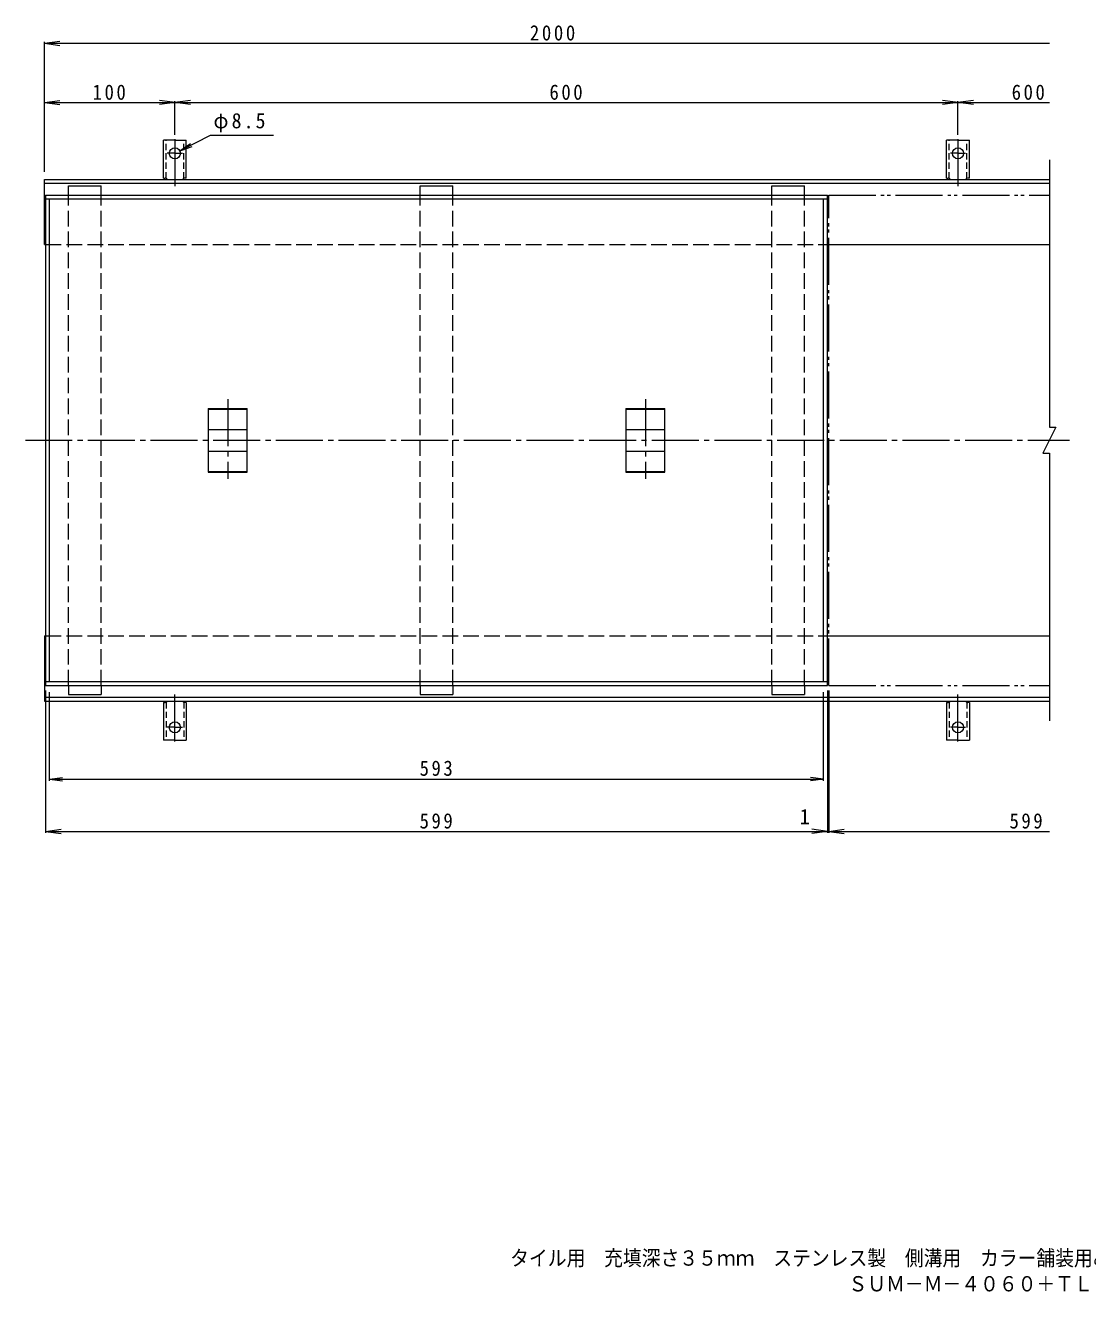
# Model space of a CAD drawing. Units: millimetres at full size, sheet at 1:4; details may follow other scales. Extents: x -686 to 715, y -539 to 442.
# Drawn here: x -686 to 127, y -539 to 432 of the extents above; entities that cross this region are included whole.
import ezdxf
from ezdxf.enums import TextEntityAlignment as Align

# ---------------------------------------------------------------- set-up
doc = ezdxf.new("R2010")
doc.units = ezdxf.units.MM
doc.header["$LTSCALE"] = 4
for name, pattern in [('CHAIN2', [12, 9, -1, 1, -1]), ('DASHED1', [1.8, 1.2, -0.6]), ('DASHED3', [4, 3, -1]), ('DOUBLE_CHAIN2', [12.8, 9, -1, 0.6, -0.6, 0.6, -1])]:
    doc.linetypes.add(name, pattern=pattern)
for name, color, linetype, lineweight in [('0-0_通り芯', 7, 'CHAIN2', 9), ('0-1_躯体', 2, 'Continuous', 9), ('0-2_仕上', 3, 'Continuous', 9), ('0-3_建具', 4, 'Continuous', 9), ('0-4_その他', 7, 'Continuous', 9), ('0-5_寸法', 7, 'Continuous', 9)]:
    doc.layers.add(name, color=color, linetype=linetype, lineweight=lineweight)
doc.layers.add('F-5_F-5ﾚｲﾔ', color=2, linetype='Continuous')
doc.styles.add('ＭＳ ゴシック', font='')
doc.styles.get('ＭＳ ゴシック').set_extended_font_data('MS Gothic')

msp = doc.modelspace()

# ---------------------------------------------------------------- linework, layer by layer
at = {"layer": '0-0_通り芯'}
for p, q in [((-531.416, 144.981), (-531.416, 83.952)), ((-211.416, 144.981), (-211.416, 83.952)), ((-686.445, 113.459), (113.455, 113.459))]:
    msp.add_line(p, q, dxfattribs=at)
at = {"layer": '0-1_躯体'}
for p, q in [((-571.887, 343.459), (-580.637, 343.459)), ((-580.637, 314.459), (-580.637, 343.459)), ((-571.887, 343.459), (-563.137, 343.459)), ((-563.137, 314.459), (-563.137, 343.459)), ((28.113, 343.459), (19.363, 343.459)), ((19.363, 314.459), (19.363, 343.459)), ((28.113, 343.459), (36.863, 343.459)), ((36.863, 314.459), (36.863, 343.459)), ((-580.637, 314.459), (-579.387, 314.459)), ((-563.137, 314.459), (-564.387, 314.459)), ((19.363, 314.459), (20.613, 314.459)), ((36.863, 314.459), (35.613, 314.459)), ((-580.637, -87.541), (-580.637, -116.541)), ((-580.637, -87.541), (-579.387, -87.541)), ((-563.137, -87.541), (-564.387, -87.541)), ((-563.137, -87.541), (-563.137, -116.541)), ((19.363, -87.541), (19.363, -116.541)), ((19.363, -87.541), (20.613, -87.541)), ((36.863, -87.541), (35.613, -87.541)), ((36.863, -87.541), (36.863, -116.541)), ((-571.887, -116.541), (-580.637, -116.541)), ((-571.887, -116.541), (-563.137, -116.541)), ((28.113, -116.541), (19.363, -116.541)), ((28.113, -116.541), (36.863, -116.541))]:
    msp.add_line(p, q, dxfattribs=at)
at = {"layer": '0-1_躯体', "linetype": 'DASHED1'}
for p, q in [((-578.637, 314.313), (-578.637, 343.459)), ((-565.137, 314.313), (-565.137, 343.459)), ((21.363, 314.313), (21.363, 343.459)), ((34.863, 314.313), (34.863, 343.459)), ((-578.637, -87.395), (-578.637, -116.541)), ((-565.137, -87.395), (-565.137, -116.541)), ((21.363, -87.395), (21.363, -116.541)), ((34.863, -87.395), (34.863, -116.541))]:
    msp.add_line(p, q, dxfattribs=at)
at = {"layer": '0-1_躯体', "linetype": 'CHAIN2'}
for p, q in [((-571.887, 344.24), (-571.887, 304.459)), ((28.113, 344.24), (28.113, 304.459)), ((-571.887, 333.459), (-577.663, 333.459)), ((-571.887, 333.459), (-566.111, 333.459)), ((28.113, 333.459), (22.337, 333.459)), ((28.113, 333.459), (33.889, 333.459)), ((-571.887, -117.321), (-571.887, -77.541)), ((28.113, -117.321), (28.113, -77.541)), ((-571.887, -106.541), (-577.663, -106.541)), ((-571.887, -106.541), (-566.111, -106.541)), ((28.113, -106.541), (22.337, -106.541)), ((28.113, -106.541), (33.889, -106.541))]:
    msp.add_line(p, q, dxfattribs=at)
at = {"layer": '0-1_躯体', "linetype": 'DASHED3'}
for p, q in [((-670.887, 263.459), (-71.887, 263.459)), ((-670.887, -36.541), (-71.887, -36.541))]:
    msp.add_line(p, q, dxfattribs=at)
at = {"layer": '0-1_躯体'}
for centre in [(-571.887, 333.459), (28.113, 333.459), (-571.887, -106.541), (28.113, -106.541)]:
    msp.add_circle(centre, 4.25, dxfattribs=at)
for centre, start, end in [((-579.387, 312.459), 30.00051, 90), ((-564.387, 312.459), 90, 149.99949), ((20.613, 312.459), 30.00051, 90), ((35.613, 312.459), 90, 149.99949), ((-579.387, -85.541), 270, 329.99949), ((-564.387, -85.541), 210.00051, 270), ((20.613, -85.541), 270, 329.99949), ((35.613, -85.541), 210.00051, 270)]:
    msp.add_arc(centre, 2, start, end, dxfattribs=at)
at = {"layer": '0-2_仕上'}
for p, q in [((-670.887, 301.459), (-71.887, 301.459)), ((-670.887, 301.459), (-670.887, -74.541)), ((-653.387, 308.459), (-628.387, 308.459)), ((-653.387, 301.459), (-653.387, 308.459)), ((-628.387, 301.459), (-628.387, 308.459)), ((-383.887, 308.459), (-358.887, 308.459)), ((-383.887, 301.459), (-383.887, 308.459)), ((-358.887, 301.459), (-358.887, 308.459)), ((-114.387, 301.459), (-114.387, 308.459)), ((-114.387, 308.459), (-89.387, 308.459)), ((-89.387, 301.459), (-89.387, 308.459)), ((-71.887, -74.541), (-71.887, 301.459)), ((-670.887, 298.459), (-71.887, 298.459)), ((-667.887, -71.541), (-667.887, 298.459)), ((-74.887, -71.541), (-74.887, 298.459)), ((-546.416, 137.914), (-546.416, 89.005)), ((-546.416, 137.914), (-516.416, 137.914)), ((-546.416, 137.414), (-516.416, 137.414)), ((-516.416, 89.005), (-516.416, 137.914)), ((-226.416, 137.914), (-226.416, 89.005)), ((-226.416, 137.914), (-196.416, 137.914)), ((-226.416, 137.414), (-196.416, 137.414)), ((-196.416, 89.005), (-196.416, 137.914)), ((-546.416, 121.825), (-516.416, 121.825)), ((-226.416, 121.825), (-196.416, 121.825)), ((-546.416, 105.093), (-516.416, 105.093)), ((-226.416, 105.093), (-196.416, 105.093)), ((-546.416, 89.505), (-516.416, 89.505)), ((-546.416, 89.005), (-516.416, 89.005)), ((-226.416, 89.505), (-196.416, 89.505)), ((-226.416, 89.005), (-196.416, 89.005)), ((-670.887, -71.541), (-71.887, -71.541)), ((-670.887, -74.541), (-71.887, -74.541)), ((-653.387, -74.541), (-653.387, -81.541)), ((-628.387, -74.541), (-628.387, -81.541)), ((-358.887, -74.541), (-358.887, -81.541)), ((-114.387, -74.541), (-114.387, -81.541)), ((-89.387, -74.541), (-89.387, -81.541)), ((-653.387, -81.541), (-628.387, -81.541)), ((-114.387, -81.541), (-89.387, -81.541))]:
    msp.add_line(p, q, dxfattribs=at)
at = {"layer": '0-2_仕上', "linetype": 'DASHED3'}
for p, q in [((-653.387, -74.541), (-653.387, 301.459)), ((-628.387, -74.541), (-628.387, 301.459)), ((-383.887, -74.541), (-383.887, 301.459)), ((-358.887, -74.541), (-358.887, 301.459)), ((-114.387, -74.541), (-114.387, 301.459)), ((-89.387, -74.541), (-89.387, 301.459))]:
    msp.add_line(p, q, dxfattribs=at)
at = {"layer": '0-2_仕上', "linetype": 'DOUBLE_CHAIN2'}
for p, q in [((-70.887, 301.459), (98.113, 301.459)), ((-70.887, -74.541), (-70.887, 301.459)), ((-70.887, -74.541), (98.113, -74.541))]:
    msp.add_line(p, q, dxfattribs=at)
at = {"layer": '0-2_仕上'}
msp.add_lwpolyline([(-383.887, -74.541), (-383.887, -81.541), (-358.887, -81.541)], dxfattribs=at)
at = {"layer": '0-3_建具'}
for p, q in [((98.113, 328.459), (98.113, 123.459)), ((-671.887, 263.459), (-671.887, 313.459)), ((-671.887, 313.459), (98.113, 313.459)), ((-671.887, 310.459), (98.113, 310.459)), ((-671.887, 263.459), (-670.887, 263.459)), ((-71.887, 263.459), (98.113, 263.459)), ((103.113, 123.459), (93.113, 103.459)), ((98.113, 123.459), (103.113, 123.459)), ((93.113, 103.459), (98.113, 103.459)), ((98.113, 103.459), (98.113, -101.541)), ((-671.887, -36.541), (-670.887, -36.541)), ((-671.887, -36.541), (-671.887, -86.541)), ((-71.887, -36.541), (98.113, -36.541)), ((-671.887, -83.541), (98.113, -83.541)), ((-671.887, -86.541), (98.113, -86.541))]:
    msp.add_line(p, q, dxfattribs=at)
at = {"layer": '0-4_その他'}
for p, q in [((-671.887, 417.769), (-659.989, 419.335)), ((-671.887, 319.352), (-671.887, 418.969)), ((-671.887, 417.769), (98.113, 417.769)), ((-671.887, 417.769), (-659.989, 416.203)), ((-671.887, 372.311), (-659.989, 373.877)), ((-671.887, 372.311), (98.113, 372.311)), ((-671.887, 372.311), (-659.989, 370.744)), ((-559.989, 370.744), (-583.784, 373.877)), ((-559.989, 373.877), (-583.784, 370.744)), ((-571.887, 347.55), (-571.887, 373.511)), ((40.011, 370.744), (16.216, 373.877)), ((40.011, 373.877), (16.216, 370.744)), ((28.113, 347.55), (28.113, 373.511)), ((-670.887, -78.408), (-670.887, -187.541)), ((-667.887, -147.541), (-667.887, -79.541)), ((-74.887, -147.541), (-74.887, -79.541)), ((-71.887, -78.408), (-71.887, -187.541)), ((-70.887, -78.408), (-70.887, -187.541)), ((-667.887, -146.341), (-657.972, -145.036)), ((-74.887, -146.341), (-84.801, -145.036)), ((-667.887, -146.341), (-657.972, -147.646)), ((-667.887, -146.341), (-74.887, -146.341)), ((-74.887, -146.341), (-84.801, -147.646)), ((-670.887, -186.341), (-658.989, -184.775)), ((-670.887, -186.341), (98.113, -186.341)), ((-670.887, -186.341), (-658.989, -187.907)), ((-71.887, -186.341), (-83.784, -184.775)), ((-71.887, -186.341), (-83.784, -187.907)), ((-70.887, -186.341), (-58.989, -184.775)), ((-70.887, -186.341), (-58.989, -187.907))]:
    msp.add_line(p, q, dxfattribs=at)
at = {"layer": '0-5_寸法'}
for p, q in [((-568.1, 335.39), (-544.499, 347.422)), ((-568.1, 335.39), (-559.86, 341.055)), ((-544.499, 347.422), (-496.429, 347.422)), ((-568.1, 335.39), (-558.675, 338.73))]:
    msp.add_line(p, q, dxfattribs=at)

# ---------------------------------------------------------------- texts
at = {"layer": '0-4_その他', "color": 2, "style": 'ＭＳ ゴシック'}
msp.add_text('1', height=11.73, dxfattribs=at).set_placement((-93.247, -184.341), align=Align.BOTTOM_LEFT)
at = {"layer": '0-4_その他', "color": 2, "char_height": 11.73, "attachment_point": 7, "style": 'ＭＳ ゴシック'}
for s, insert in [('\\T1.28;\\W0.9;2000', (-299.887, 419.769)), ('\\T1.27;\\W0.9;100', (-634.887, 374.311)), ('\\T1.27;\\W0.9;600', (-284.887, 374.311)), ('\\T1.27;\\W0.9;600', (69.233, 374.311)), ('\\T1.27;\\W0.9;593', (-384.387, -143.941)), ('\\T1.27;\\W0.9;599', (-384.387, -184.341)), ('\\T1.27;\\W0.9;599', (67.576, -184.341))]:
    msp.add_mtext(s, dxfattribs=dict(at, insert=insert))
at = {"layer": '0-5_寸法', "color": 2, "insert": (-542.32, 349.421), "char_height": 11.73, "attachment_point": 7, "style": 'ＭＳ ゴシック'}
msp.add_mtext('\\T1.21;\\W0.95;φ8.5', dxfattribs=at)
at = {"layer": 'F-5_F-5ﾚｲﾔ', "style": 'ＭＳ ゴシック', "width": 0.9}
for s, p in [('タイル用\u3000充填深さ３５ｍｍ\u3000ステンレス製\u3000側溝用\u3000カラー舗装用みぞ蓋', (-314.979, -522.803)), ('\u3000\u3000\u3000\u3000\u3000\u3000\u3000\u3000\u3000\u3000\u3000\u3000\u3000\u3000\u3000\u3000\u3000\u3000ＳＵＭ－Ｍ－４０６０＋ＴＬ６０Ｐ', (-314.979, -542.515))]:
    msp.add_text(s, height=11.73, dxfattribs=at).set_placement(p, align=Align.BOTTOM_LEFT)

doc.saveas('drawing.dxf')
